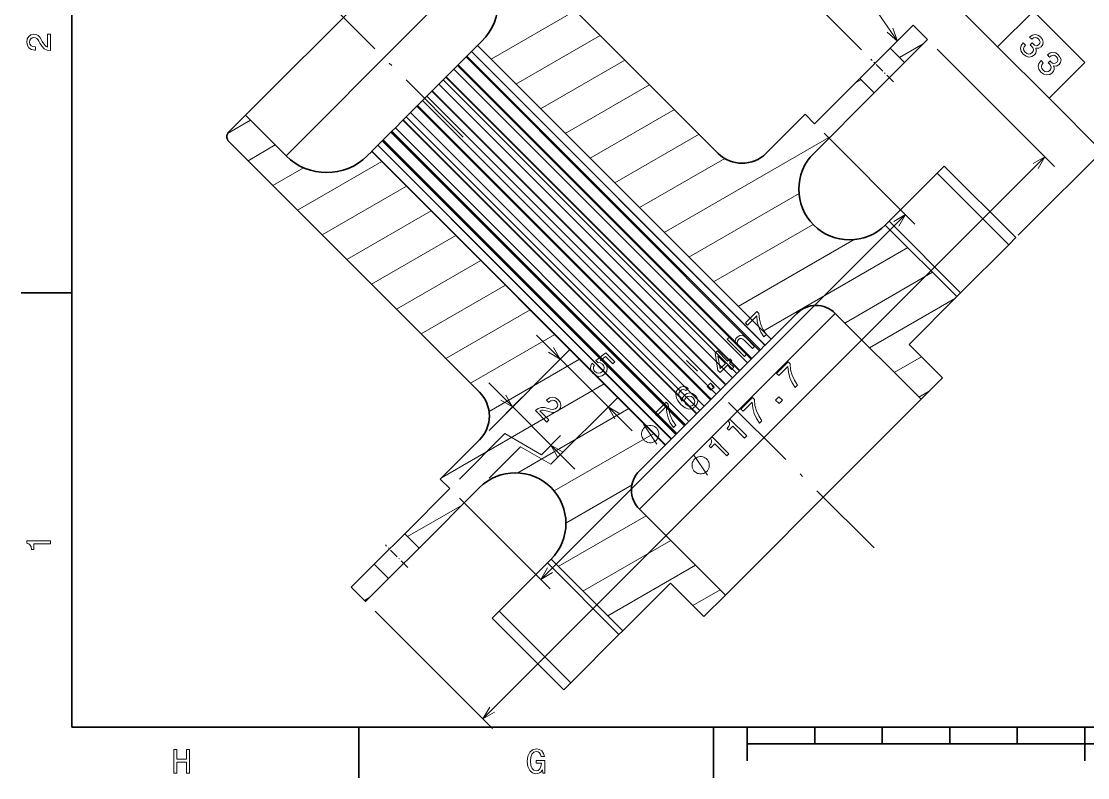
# Model space of a CAD drawing. Extents: x 0 to 420, y 0 to 297.
# Drawn here: x 2.5 to 160.4, y 2.5 to 114.5 of the extents above; entities that cross this region are included whole.
import ezdxf

# ---------------------------------------------------------------- set-up
doc = ezdxf.new("R2010")
doc.units = 0
doc.linetypes.add('DASHDOT', pattern=[18.5, 12, -3, 0.5, -3])

msp = doc.modelspace()

# ---------------------------------------------------------------- linework, layer by layer
at = {"color": 7, "lineweight": 35}
for p, q in [((10, 287), (10, 10)), ((105.706482, 94.944519), (68.583374, 132.067627)), ((54.279705, 119.178177), (35.702908, 100.601379)), ((113.530586, 67.413292), (70.043518, 110.90036)), ((70.050194, 110.907036), (113.537262, 67.419968)), ((111.846298, 65.729004), (68.359238, 109.21608)), ((111.951927, 65.834633), (68.464859, 109.321701)), ((111.98024, 65.862953), (68.493179, 109.350021)), ((112.638519, 66.521225), (69.151451, 110.008286)), ((112.648239, 66.530945), (69.161171, 110.018013)), ((110.043846, 63.926548), (66.556778, 107.41362)), ((110.576622, 64.459328), (67.089554, 107.946396)), ((110.653992, 64.536697), (67.166924, 108.023758)), ((110.698128, 64.580833), (67.21106, 108.067902)), ((108.443329, 62.326035), (64.956261, 105.813103)), ((108.871758, 62.754463), (65.384689, 106.241531)), ((108.927399, 62.810101), (65.440331, 106.297165)), ((107.816811, 61.69952), (64.329742, 105.186584)), ((105.383209, 59.265915), (61.896141, 102.752983)), ((106.042137, 59.924843), (62.555069, 103.411911)), ((106.779686, 60.662388), (63.292618, 104.14946)), ((106.841377, 60.724083), (63.354309, 104.211151)), ((104.582558, 58.465263), (61.09549, 101.952332)), ((104.644264, 58.52697), (61.1572, 102.014038)), ((102.495445, 56.378155), (59.008381, 99.865219)), ((102.551132, 56.433838), (59.064064, 99.920906)), ((102.981247, 56.863953), (59.494183, 100.351021)), ((103.608086, 57.490791), (60.121021, 100.977859)), ((100.722656, 54.605362), (57.235588, 98.09243)), ((100.766861, 54.64957), (57.279797, 98.136635)), ((100.846054, 54.72876), (57.358986, 98.215828)), ((101.37944, 55.26215), (57.892376, 98.749214)), ((70.351135, 59.589184), (33.228031, 96.712288)), ((99.437714, 53.320423), (55.950649, 96.807487)), ((99.466125, 53.348827), (55.979053, 96.835892)), ((99.574356, 53.457066), (56.087292, 96.94413)), ((54.388626, 95.245468), (97.875694, 51.7584)), ((97.882889, 51.765598), (54.395824, 95.252663)), ((98.766411, 52.649113), (55.279339, 96.136185)), ((98.77623, 52.658936), (55.289162, 96.146004)), ((125.343933, 48.113945), (106.767136, 29.537148)), ((10, 10), (410, 10)), ((110, 7.5), (310, 7.5))]:
    msp.add_line(p, q, dxfattribs=at)
at = {"color": 7, "lineweight": 13}
for p, q in [((126.91095, 110.297478), (80.837006, 156.371414)), ((60.290112, 113.16777), (41.713314, 94.590973)), ((138.127319, 110.394806), (155.502777, 93.019348)), ((97.708405, 83.248825), (122.420387, 97.516296)), ((70.862099, 11.207096), (154.088562, 94.433563)), ((79.416122, 31.856583), (133.439087, 85.879539)), ((112.349419, 68.607811), (133.800522, 80.992615)), ((78.785324, 68.023369), (92.952934, 53.855762)), ((64.709297, 46.876274), (88.831093, 60.803001)), ((112.616013, 60.841866), (94.039215, 42.265068)), ((54.900856, 27.168339), (72.276306, 9.792885))]:
    msp.add_line(p, q, dxfattribs=at)
at = {"color": 7, "linetype": 'DASHDOT', "lineweight": 13}
for p, q in [((67.956123, 97.339539), (38.451477, 126.844185)), ((128.784363, 36.511295), (101.013367, 64.282295))]:
    msp.add_line(p, q, dxfattribs=at)
at = {"color": 7, "lineweight": 13, "ltscale": 0.368211}
for p, q in [((70.704697, 123.582352), (60.290112, 113.16777)), ((123.030594, 71.256447), (112.616013, 60.841866))]:
    msp.add_line(p, q, dxfattribs=at)
at = {"color": 7, "lineweight": 13, "ltscale": 0.288901}
msp.add_line((132.239243, 111.577797), (125.71553, 121.116333), dxfattribs=at)
at = {"color": 7, "lineweight": 13, "ltscale": 0.277849}
msp.add_line((139.236542, 118.575089), (147.095306, 110.716324), dxfattribs=at)
at = {"color": 7, "lineweight": 13, "ltscale": 0.360421}
for p, q in [((72.086624, 108.870605), (84.571976, 116.079025)), ((75.74688, 105.21035), (88.232231, 112.41877)), ((79.407135, 101.550095), (91.892487, 108.758514)), ((83.06739, 97.889839), (95.552742, 105.098267)), ((86.727646, 94.229584), (99.21299, 101.438004)), ((90.387894, 90.569336), (102.873245, 97.777756)), ((43.403458, 86.536865), (55.888809, 93.745285)), ((47.063713, 82.87661), (59.549065, 90.085037)), ((50.723965, 79.216354), (63.209316, 86.424774)), ((54.38422, 75.556107), (66.869568, 82.764526)), ((58.044472, 71.895851), (70.529823, 79.104271)), ((61.704727, 68.235596), (74.190079, 75.444016)), ((65.364983, 64.57534), (77.850334, 71.78376)), ((69.025238, 60.915089), (81.51059, 68.123505))]:
    msp.add_line(p, q, dxfattribs=at)
at = {"color": 7, "lineweight": 35, "ltscale": 0.12}
for p, q in [((134.591797, 113.930344), (131.197678, 110.536224)), ((136.713104, 111.809021), (133.319, 108.414902)), ((54.759434, 34.097984), (51.365322, 30.703873)), ((56.880756, 31.976665), (53.486641, 28.58255))]:
    msp.add_line(p, q, dxfattribs=at)
at = {"color": 7, "lineweight": 35, "ltscale": 0.075}
for p, q in [((136.713104, 111.809021), (134.591797, 113.930344)), ((133.319, 108.414902), (131.197678, 110.536224)), ((128.793518, 103.88942), (126.672195, 106.010742)), ((61.406239, 36.502148), (59.28492, 38.623466)), ((56.880756, 31.976665), (54.759434, 34.097984)), ((53.486641, 28.58255), (51.365322, 30.703873))]:
    msp.add_line(p, q, dxfattribs=at)
at = {"color": 7, "lineweight": 35, "ltscale": 0.031196}
for p, q in [((70.043518, 110.90036), (69.161171, 110.018013)), ((113.530586, 67.413292), (112.648239, 66.530945))]:
    msp.add_line(p, q, dxfattribs=at)
at = {"color": 7, "lineweight": 35, "ltscale": 0.000236}
for p, q in [((70.050194, 110.907036), (70.043518, 110.90036)), ((113.530586, 67.413292), (113.537262, 67.419968))]:
    msp.add_line(p, q, dxfattribs=at)
at = {"color": 7, "lineweight": 35, "ltscale": 0.02314}
for p, q in [((70.704697, 111.561531), (70.050194, 110.907036)), ((54.388626, 95.245468), (53.734131, 94.590973))]:
    msp.add_line(p, q, dxfattribs=at)
at = {"color": 7, "lineweight": 13, "ltscale": 0.101083}
msp.add_line((132.57901, 109.154892), (136.080643, 111.176544), dxfattribs=at)
at = {"color": 7, "lineweight": 35, "ltscale": 0.040594}
for p, q in [((68.359238, 109.21608), (67.21106, 108.067902)), ((111.846298, 65.729004), (110.698128, 64.580833))]:
    msp.add_line(p, q, dxfattribs=at)
at = {"color": 7, "lineweight": 35, "ltscale": 0.003749}
msp.add_line((68.465271, 109.322113), (68.359238, 109.21608), dxfattribs=at)
at = {"color": 7, "lineweight": 35, "ltscale": 0.001001}
for p, q in [((68.493179, 109.350021), (68.464859, 109.321701)), ((111.951927, 65.834633), (111.98024, 65.862953))]:
    msp.add_line(p, q, dxfattribs=at)
at = {"color": 7, "lineweight": 35, "ltscale": 0.023617}
msp.add_line((69.161179, 110.018013), (68.493179, 109.350021), dxfattribs=at)
at = {"color": 7, "lineweight": 35, "ltscale": 0.000344}
for p, q in [((69.161171, 110.018013), (69.151451, 110.008286)), ((112.638519, 66.521225), (112.648239, 66.530945))]:
    msp.add_line(p, q, dxfattribs=at)
at = {"color": 7, "lineweight": 35, "ltscale": 0.136569}
for p, q in [((131.197678, 110.536224), (127.33493, 106.673485)), ((59.28492, 38.623466), (55.422176, 34.760727)), ((61.406239, 36.502148), (57.543495, 32.639404))]:
    msp.add_line(p, q, dxfattribs=at)
at = {"color": 7, "lineweight": 35, "ltscale": 0.039473}
msp.add_line((66.556778, 107.41362), (65.440331, 106.297165), dxfattribs=at)
at = {"color": 7, "lineweight": 35, "ltscale": 0.018836}
msp.add_line((67.089554, 107.946396), (66.556778, 107.41362), dxfattribs=at)
at = {"color": 7, "lineweight": 35, "ltscale": 0.002735}
for p, q in [((67.166924, 108.023758), (67.089554, 107.946396)), ((110.653992, 64.536697), (110.576622, 64.459328))]:
    msp.add_line(p, q, dxfattribs=at)
at = {"color": 7, "lineweight": 35, "ltscale": 0.001561}
msp.add_line((67.21106, 108.067902), (67.166924, 108.023758), dxfattribs=at)
at = {"color": 7, "linetype": 'DASHDOT', "lineweight": 13, "ltscale": 0.118118}
for p, q in [((131.666031, 105.542389), (128.325165, 108.883263)), ((59.753273, 33.629627), (56.412399, 36.970505))]:
    msp.add_line(p, q, dxfattribs=at)
at = {"color": 7, "lineweight": 35, "ltscale": 0.136568}
msp.add_line((133.319, 108.414902), (129.456253, 104.55217), dxfattribs=at)
at = {"color": 7, "lineweight": 35, "ltscale": 0.022151}
for p, q in [((64.956261, 105.813103), (64.329742, 105.186584)), ((107.816811, 61.69952), (108.443329, 62.326035))]:
    msp.add_line(p, q, dxfattribs=at)
at = {"color": 7, "lineweight": 35, "ltscale": 0.015147}
for p, q in [((65.384689, 106.241531), (64.956261, 105.813103)), ((108.871758, 62.754463), (108.443329, 62.326035))]:
    msp.add_line(p, q, dxfattribs=at)
at = {"color": 7, "lineweight": 35, "ltscale": 0.001967}
for p, q in [((65.440331, 106.297165), (65.384689, 106.241531)), ((108.871758, 62.754463), (108.927399, 62.810101))]:
    msp.add_line(p, q, dxfattribs=at)
at = {"color": 7, "lineweight": 35, "ltscale": 0.23625}
for p, q in [((126.672195, 106.010742), (119.990036, 99.328583)), ((65.967079, 45.305626), (59.28492, 38.623466))]:
    msp.add_line(p, q, dxfattribs=at)
at = {"color": 7, "lineweight": 13, "ltscale": 0.02305}
msp.add_line((126.042442, 105.380997), (126.840935, 105.842003), dxfattribs=at)
at = {"color": 7, "lineweight": 35, "ltscale": 0.023431}
for p, q in [((127.33493, 106.673485), (126.672195, 106.010742)), ((129.456253, 104.55217), (128.793518, 103.88942)), ((55.422176, 34.760727), (54.759434, 34.097984)), ((57.543495, 32.639404), (56.880756, 31.976665))]:
    msp.add_line(p, q, dxfattribs=at)
at = {"color": 7, "lineweight": 35, "ltscale": 0.034487}
for p, q in [((64.329742, 105.186584), (63.354309, 104.211151)), ((107.816811, 61.69952), (106.841377, 60.724083))]:
    msp.add_line(p, q, dxfattribs=at)
at = {"color": 7, "lineweight": 35, "ltscale": 0.026126}
for p, q in [((61.896141, 102.752983), (61.1572, 102.014038)), ((105.383209, 59.265915), (104.644264, 58.52697))]:
    msp.add_line(p, q, dxfattribs=at)
at = {"color": 7, "lineweight": 35, "ltscale": 0.023297}
for p, q in [((62.555069, 103.411911), (61.896141, 102.752983)), ((105.383209, 59.265915), (106.042137, 59.924843))]:
    msp.add_line(p, q, dxfattribs=at)
at = {"color": 7, "lineweight": 35, "ltscale": 0.026076}
for p, q in [((63.292618, 104.14946), (62.555069, 103.411911)), ((106.779686, 60.662388), (106.042137, 59.924843))]:
    msp.add_line(p, q, dxfattribs=at)
at = {"color": 7, "lineweight": 35, "ltscale": 0.002181}
for p, q in [((63.354309, 104.211151), (63.292618, 104.14946)), ((106.779686, 60.662388), (106.841377, 60.724083))]:
    msp.add_line(p, q, dxfattribs=at)
at = {"color": 7, "lineweight": 35, "ltscale": 0.31625}
for p, q in [((128.793518, 103.88942), (119.848618, 94.944519)), ((70.351135, 45.447048), (61.406239, 36.502148))]:
    msp.add_line(p, q, dxfattribs=at)
at = {"color": 7, "lineweight": 13, "ltscale": 0.27785}
msp.add_line((154.712296, 103.099335), (162.571075, 95.24057), dxfattribs=at)
at = {"color": 7, "lineweight": 35, "ltscale": 0.034453}
for p, q in [((61.09549, 101.952332), (60.121021, 100.977859)), ((104.582558, 58.465263), (103.608086, 57.490791))]:
    msp.add_line(p, q, dxfattribs=at)
at = {"color": 7, "lineweight": 35, "ltscale": 0.002182}
for p, q in [((61.1572, 102.014038), (61.09549, 101.952332)), ((104.582558, 58.465263), (104.644264, 58.52697))]:
    msp.add_line(p, q, dxfattribs=at)
at = {"color": 7, "lineweight": 13, "ltscale": 0.098461}
msp.add_line((33.046501, 97.877777), (36.457283, 99.847), dxfattribs=at)
at = {"color": 7, "lineweight": 35, "ltscale": 0.0875}
msp.add_line((35.702908, 100.601379), (33.228031, 98.126503), dxfattribs=at)
at = {"color": 7, "lineweight": 35, "ltscale": 0.2125}
msp.add_line((41.713314, 94.590973), (35.702908, 100.601379), dxfattribs=at)
msp.add_line((41.713314, 94.590973), (35.702908, 100.601379), dxfattribs=at)
at = {"color": 7, "lineweight": 35, "ltscale": 0.039457}
for p, q in [((59.008381, 99.865219), (57.892376, 98.749214)), ((102.495445, 56.378155), (101.37944, 55.26215))]:
    msp.add_line(p, q, dxfattribs=at)
at = {"color": 7, "lineweight": 35, "ltscale": 0.001969}
for p, q in [((59.064064, 99.920906), (59.008381, 99.865219)), ((102.495445, 56.378155), (102.551132, 56.433838))]:
    msp.add_line(p, q, dxfattribs=at)
at = {"color": 7, "lineweight": 35, "ltscale": 0.015207}
for p, q in [((59.494183, 100.351021), (59.064064, 99.920906)), ((102.981247, 56.863953), (102.551132, 56.433838))]:
    msp.add_line(p, q, dxfattribs=at)
at = {"color": 7, "lineweight": 35, "ltscale": 0.022162}
for p, q in [((60.121021, 100.977859), (59.494183, 100.351021)), ((102.981247, 56.863953), (103.608086, 57.490791))]:
    msp.add_line(p, q, dxfattribs=at)
at = {"color": 7, "lineweight": 35, "ltscale": 0.205}
for p, q in [((118.575821, 100.742798), (112.777542, 94.944519)), ((70.351135, 52.518116), (64.552864, 46.719841))]:
    msp.add_line(p, q, dxfattribs=at)
at = {"color": 7, "lineweight": 35, "ltscale": 0.05}
for p, q in [((119.990036, 99.328583), (118.575821, 100.742798)), ((65.967079, 45.305626), (64.552864, 46.719841))]:
    msp.add_line(p, q, dxfattribs=at)
at = {"color": 7, "lineweight": 35, "ltscale": 0.040598}
for p, q in [((57.235588, 98.09243), (56.087292, 96.94413)), ((100.722656, 54.605362), (99.574356, 53.457066))]:
    msp.add_line(p, q, dxfattribs=at)
at = {"color": 7, "lineweight": 35, "ltscale": 0.001563}
for p, q in [((57.279797, 98.136635), (57.235588, 98.09243)), ((100.722656, 54.605362), (100.766861, 54.64957))]:
    msp.add_line(p, q, dxfattribs=at)
at = {"color": 7, "lineweight": 35, "ltscale": 0.0028}
for p, q in [((57.358986, 98.215828), (57.279797, 98.136635)), ((100.846054, 54.72876), (100.766861, 54.64957))]:
    msp.add_line(p, q, dxfattribs=at)
at = {"color": 7, "lineweight": 35, "ltscale": 0.018858}
for p, q in [((57.892376, 98.749214), (57.358986, 98.215828)), ((100.846054, 54.72876), (101.37944, 55.26215))]:
    msp.add_line(p, q, dxfattribs=at)
at = {"color": 7, "lineweight": 35, "ltscale": 0.023387}
for p, q in [((55.950649, 96.807487), (55.289162, 96.146004)), ((99.437714, 53.320423), (98.77623, 52.658936))]:
    msp.add_line(p, q, dxfattribs=at)
at = {"color": 7, "lineweight": 35, "ltscale": 0.001004}
for p, q in [((55.979053, 96.835892), (55.950649, 96.807487)), ((99.437714, 53.320423), (99.466125, 53.348827))]:
    msp.add_line(p, q, dxfattribs=at)
at = {"color": 7, "lineweight": 35, "ltscale": 0.003829}
msp.add_line((56.087292, 96.94413), (55.978989, 96.835831), dxfattribs=at)
at = {"color": 7, "lineweight": 13, "ltscale": 0.475495}
msp.add_line((121.404251, 97.914368), (134.853287, 84.465332), dxfattribs=at)
at = {"color": 7, "lineweight": 13, "ltscale": 0.489198}
msp.add_line((150.148682, 82.818192), (163.985291, 96.654785), dxfattribs=at)
at = {"color": 7, "lineweight": 13, "ltscale": 0.116468}
msp.add_line((36.082951, 93.857376), (40.117538, 96.186745), dxfattribs=at)
at = {"color": 7, "lineweight": 35, "ltscale": 0.000254}
for p, q in [((54.395824, 95.252663), (54.388626, 95.245468)), ((97.875694, 51.7584), (97.882889, 51.765598))]:
    msp.add_line(p, q, dxfattribs=at)
at = {"color": 7, "lineweight": 35, "ltscale": 0.031237}
for p, q in [((55.279339, 96.136185), (54.395824, 95.252663)), ((98.766411, 52.649113), (97.882889, 51.765598))]:
    msp.add_line(p, q, dxfattribs=at)
at = {"color": 7, "lineweight": 35, "ltscale": 0.000347}
for p, q in [((55.289162, 96.146004), (55.279339, 96.136185)), ((98.766411, 52.649113), (98.77623, 52.658936))]:
    msp.add_line(p, q, dxfattribs=at)
at = {"color": 7, "lineweight": 13, "ltscale": 0.364299}
msp.add_line((94.048149, 86.909081), (106.667839, 94.195061), dxfattribs=at)
at = {"color": 7, "lineweight": 13, "ltscale": 0.131406}
msp.add_line((39.743202, 90.197121), (44.295238, 92.825241), dxfattribs=at)
at = {"color": 7, "lineweight": 35, "ltscale": 0.251794}
for p, q in [((138.127869, 92.010574), (131.006073, 84.888771)), ((148.734467, 81.403976), (141.612671, 74.282166)), ((80.406891, 34.289597), (73.28508, 27.167789)), ((91.013496, 23.682995), (83.891685, 16.561188))]:
    msp.add_line(p, q, dxfattribs=at)
at = {"color": 7, "lineweight": 35, "ltscale": 0.037614}
for p, q in [((139.191757, 93.074463), (138.127869, 92.010574)), ((149.79837, 82.467865), (148.734467, 81.403976)), ((73.28508, 27.167789), (72.221199, 26.103901)), ((83.891685, 16.561188), (82.827797, 15.497299))]:
    msp.add_line(p, q, dxfattribs=at)
at = {"color": 7, "lineweight": 13, "ltscale": 0.375}
for p, q in [((138.127869, 92.010574), (148.734467, 81.403976)), ((131.006073, 84.888771), (141.612671, 74.282166)), ((80.406891, 34.289597), (91.013496, 23.682995)), ((73.28508, 27.167789), (83.891685, 16.561188))]:
    msp.add_line(p, q, dxfattribs=at)
at = {"color": 7, "lineweight": 35, "ltscale": 0.375}
for p, q in [((149.79837, 82.467865), (139.191757, 93.074463)), ((141.061813, 73.731323), (130.455215, 84.337921)), ((91.564346, 24.233845), (80.957741, 34.840446)), ((82.827797, 15.497299), (72.221199, 26.103901))]:
    msp.add_line(p, q, dxfattribs=at)
at = {"color": 7, "lineweight": 13, "ltscale": 0.470893}
msp.add_line((101.36866, 79.58857), (117.68087, 89.006432), dxfattribs=at)
at = {"color": 7, "lineweight": 13, "ltscale": 0.425179}
msp.add_line((105.028915, 75.928314), (119.757553, 84.4319), dxfattribs=at)
at = {"color": 7, "lineweight": 35, "ltscale": 0.019921}
for p, q in [((131.006073, 84.888771), (130.442627, 84.32534)), ((80.970337, 34.853039), (80.406891, 34.289597))]:
    msp.add_line(p, q, dxfattribs=at)
at = {"color": 7, "lineweight": 13, "ltscale": 0.495355}
msp.add_line((108.689163, 72.268066), (125.848747, 82.175156), dxfattribs=at)
at = {"color": 7, "lineweight": 13, "ltscale": 0.375288}
for p, q in [((124.460434, 69.826607), (137.460785, 77.332359)), ((82.021004, 33.777184), (95.021347, 41.282936)), ((85.681259, 30.116928), (98.681602, 37.622681)), ((89.341515, 26.456673), (102.341858, 33.962425))]:
    msp.add_line(p, q, dxfattribs=at)
at = {"color": 7, "lineweight": 35, "ltscale": 0.1875}
for p, q in [((10, 74.300003), (2.5, 74.300003)), ((52.5, 10), (52.5, 2.5)), ((105, 10), (105, 2.5))]:
    msp.add_line(p, q, dxfattribs=at)
at = {"color": 7, "lineweight": 35, "ltscale": 0.019475}
msp.add_line((141.612671, 74.282166), (141.061844, 73.731339), dxfattribs=at)
at = {"color": 7, "lineweight": 13, "ltscale": 0.367198}
msp.add_line((128.120697, 66.166351), (140.84082, 73.510323), dxfattribs=at)
at = {"color": 7, "lineweight": 35, "ltscale": 0.25}
for p, q in [((141.061813, 73.731323), (133.990753, 66.660248)), ((98.635406, 31.304913), (91.564346, 24.233845))]:
    msp.add_line(p, q, dxfattribs=at)
at = {"color": 7, "lineweight": 35, "ltscale": 0.13564}
for p, q in [((117.373741, 71.256447), (113.537262, 67.419968)), ((97.875694, 51.7584), (94.039215, 47.921921))]:
    msp.add_line(p, q, dxfattribs=at)
at = {"color": 7, "lineweight": 35, "ltscale": 0.45}
for p, q in [((135.758514, 58.528522), (123.030594, 71.256447)), ((135.758514, 58.528522), (123.030594, 71.256447)), ((106.767136, 29.537148), (94.039215, 42.265068)), ((106.767136, 29.537148), (94.039215, 42.265068))]:
    msp.add_line(p, q, dxfattribs=at)
at = {"color": 7, "lineweight": 35, "ltscale": 0.023274}
msp.add_line((112.638519, 66.521225), (111.98024, 65.862953), dxfattribs=at)
at = {"color": 7, "lineweight": 35, "ltscale": 0.175}
for p, q in [((138.940491, 61.710503), (133.990753, 66.660255)), ((103.585159, 26.355164), (98.635406, 31.304913))]:
    msp.add_line(p, q, dxfattribs=at)
at = {"color": 7, "lineweight": 13, "ltscale": 0.423194}
msp.add_line((71.76535, 53.932327), (83.735077, 65.902054), dxfattribs=at)
at = {"color": 7, "lineweight": 35, "ltscale": 0.003737}
msp.add_line((111.846298, 65.729004), (111.951996, 65.834694), dxfattribs=at)
at = {"color": 7, "lineweight": 13, "ltscale": 0.116469}
for p, q in [((131.780945, 62.506096), (135.815536, 64.835464)), ((101.967522, 27.972801), (106.002113, 30.302174))]:
    msp.add_line(p, q, dxfattribs=at)
at = {"color": 7, "lineweight": 13, "ltscale": 0.386879}
msp.add_line((71.768967, 56.725677), (85.170837, 64.463257), dxfattribs=at)
at = {"color": 7, "lineweight": 35, "ltscale": 0.039472}
msp.add_line((110.043846, 63.926548), (108.927399, 62.810101), dxfattribs=at)
at = {"color": 7, "lineweight": 35, "ltscale": 0.018837}
msp.add_line((110.043846, 63.926548), (110.576622, 64.459328), dxfattribs=at)
at = {"color": 7, "lineweight": 35, "ltscale": 0.00156}
msp.add_line((110.653992, 64.536697), (110.698128, 64.580833), dxfattribs=at)
at = {"color": 7, "lineweight": 35, "ltscale": 0.1125}
for p, q in [((138.940491, 61.710503), (135.758514, 58.528522)), ((106.767136, 29.537144), (103.585159, 26.355164))]:
    msp.add_line(p, q, dxfattribs=at)
at = {"color": 7, "lineweight": 13, "ltscale": 0.450901}
msp.add_line((71.714256, 60.952305), (84.467651, 48.19891), dxfattribs=at)
at = {"color": 7, "lineweight": 13, "ltscale": 0.173194}
msp.add_line((71.76535, 53.932327), (76.664001, 58.830982), dxfattribs=at)
at = {"color": 7, "lineweight": 13, "ltscale": 0.35}
msp.add_line((80.932121, 48.906013), (90.831612, 58.805511), dxfattribs=at)
at = {"color": 7, "lineweight": 35, "ltscale": 0.368211}
msp.add_line((135.758514, 58.528522), (125.343933, 48.113945), dxfattribs=at)
at = {"color": 7, "lineweight": 13, "ltscale": 0.043347}
msp.add_line((135.441193, 58.84584), (136.942764, 59.712772), dxfattribs=at)
at = {"color": 7, "lineweight": 13, "ltscale": 0.475466}
msp.add_line((76.020737, 47.633438), (92.491348, 57.142746), dxfattribs=at)
at = {"color": 7, "lineweight": 13, "ltscale": 0.23776}
msp.add_line((67.381287, 46.719841), (74.106155, 53.444702), dxfattribs=at)
at = {"color": 7, "lineweight": 13, "ltscale": 0.156224}
msp.add_line((74.106155, 53.444702), (79.517906, 50.320229), dxfattribs=at)
at = {"color": 7, "lineweight": 13, "ltscale": 0.1}
msp.add_line((79.517906, 50.320229), (82.346329, 53.148659), dxfattribs=at)
at = {"color": 7, "lineweight": 13, "ltscale": 0.425911}
msp.add_line((81.397614, 44.964272), (96.151604, 53.482491), dxfattribs=at)
at = {"color": 7, "lineweight": 35, "ltscale": 0.003827}
msp.add_line((99.466118, 53.348824), (99.574356, 53.457066), dxfattribs=at)
at = {"color": 7, "lineweight": 13, "ltscale": 0.164459}
msp.add_line((71.76535, 46.861259), (76.416946, 51.512856), dxfattribs=at)
at = {"color": 7, "lineweight": 13, "ltscale": 0.130342}
msp.add_line((76.416946, 51.512856), (80.932121, 48.906013), dxfattribs=at)
at = {"color": 7, "lineweight": 13, "ltscale": 0.282557}
msp.add_line((83.15361, 40.204594), (92.941658, 45.855728), dxfattribs=at)
at = {"color": 7, "lineweight": 13, "ltscale": 0.233273}
msp.add_line((59.698563, 38.209824), (67.779366, 42.875275), dxfattribs=at)
at = {"color": 7, "lineweight": 13, "ltscale": 0.475496}
msp.add_line((67.381287, 43.891411), (80.830338, 30.442371), dxfattribs=at)
at = {"color": 7, "lineweight": 13, "ltscale": 0.02315}
msp.add_line((53.317173, 28.752022), (54.119114, 29.215023), dxfattribs=at)
at = {"color": 7, "lineweight": 35, "ltscale": 0.019476}
msp.add_line((91.564354, 24.233856), (91.013496, 23.682995), dxfattribs=at)
at = {"color": 7, "lineweight": 35, "ltscale": 0.125}
for p, q in [((110, 10), (110, 5)), ((160, 10), (160, 5))]:
    msp.add_line(p, q, dxfattribs=at)
at = {"color": 7, "lineweight": 35, "ltscale": 0.0625}
for p, q in [((120, 10), (120, 7.5)), ((130, 10), (130, 7.5)), ((140, 10), (140, 7.5)), ((150, 10), (150, 7.5))]:
    msp.add_line(p, q, dxfattribs=at)
at = {"color": 7, "lineweight": 13}
for points in [[(152.398621, 116.019623), (147.095306, 110.716324), (154.712296, 103.099335), (160.015594, 108.402641)], [(6.833213, 110.169449), (6.833213, 112.575073), (6.399496, 112.575073), (6.399496, 110.673775), (6.162464, 110.779686), (5.965778, 110.961243), (5.607709, 111.521034), (5.456412, 111.818588), (5.239553, 112.151443), (4.987392, 112.388474), (4.689842, 112.524643), (4.351945, 112.575073), (3.928314, 112.489334), (3.595461, 112.252304), (3.383646, 111.889191), (3.307997, 111.420174), (3.393732, 110.93602), (3.630764, 110.567871), (4.009006, 110.330833), (4.508286, 110.250145), (4.578891, 110.250145), (4.578891, 110.709076), (4.538545, 110.709076), (4.195605, 110.754463), (3.943444, 110.890633), (3.782061, 111.107491), (3.726585, 111.394958), (3.777017, 111.687462), (3.903098, 111.90432), (4.099784, 112.045532), (4.346902, 112.095963), (4.578891, 112.060661), (4.775577, 111.964844), (4.947046, 111.803459), (5.098343, 111.581558), (5.259727, 111.284004), (5.572406, 110.789772), (5.90526, 110.441788), (6.308718, 110.235016), (6.818084, 110.169449)], [(150.875885, 111.319), (150.850922, 111.294037), (150.565643, 110.89463), (150.476486, 110.470261), (150.57634, 110.042328), (150.865189, 109.632233), (151.296692, 109.321976), (151.73175, 109.200729), (152.159683, 109.272049), (152.54483, 109.528809), (152.7267, 109.767746), (152.819412, 110.017365), (152.822983, 110.277695), (152.748093, 110.545151), (153.172455, 110.50592), (153.561157, 110.730591), (153.785828, 111.062241), (153.84288, 111.42598), (153.725204, 111.807556), (153.429214, 112.196259), (153.051208, 112.460144), (152.648239, 112.549301), (152.238144, 112.460144), (151.852997, 112.181992), (151.828033, 112.157028), (152.145416, 111.839645), (152.402176, 112.039352), (152.658936, 112.110672), (152.908569, 112.060745), (153.154633, 111.886002), (153.311539, 111.672043), (153.372162, 111.461639), (153.332932, 111.258369), (153.200989, 111.062241), (152.994156, 110.919586), (152.790894, 110.887497), (152.569794, 110.96595), (152.345123, 111.147827), (152.20961, 111.290466), (151.927887, 111.008743), (152.109756, 110.841141), (152.302338, 110.584381), (152.384354, 110.331184), (152.345123, 110.092255), (152.198914, 109.874725), (151.95285, 109.707123), (151.696091, 109.657196), (151.43576, 109.724945), (151.186142, 109.910385), (150.997131, 110.170715), (150.940079, 110.441734), (151.007843, 110.716324), (151.203979, 110.990913)], [(153.517654, 108.677231), (153.492691, 108.652267), (153.207397, 108.252861), (153.118256, 107.828491), (153.218109, 107.400558), (153.506958, 106.990463), (153.938446, 106.680206), (154.37352, 106.55896), (154.801453, 106.63028), (155.186584, 106.887039), (155.368469, 107.125977), (155.461182, 107.375595), (155.464752, 107.635925), (155.389862, 107.903381), (155.814224, 107.864151), (156.202927, 108.088821), (156.427597, 108.420471), (156.48465, 108.78421), (156.366974, 109.165787), (156.070984, 109.554489), (155.692978, 109.818375), (155.290009, 109.907532), (154.879913, 109.818375), (154.494766, 109.540222), (154.469803, 109.515259), (154.787186, 109.197876), (155.043945, 109.397583), (155.300705, 109.468903), (155.550323, 109.418976), (155.796387, 109.244232), (155.953308, 109.030273), (156.013916, 108.81987), (155.974701, 108.6166), (155.842743, 108.420471), (155.635925, 108.277817), (155.432648, 108.245728), (155.211548, 108.324181), (154.986893, 108.506058), (154.851379, 108.648697), (154.569656, 108.366974), (154.751526, 108.199371), (154.944092, 107.942612), (155.026123, 107.689415), (154.986893, 107.450485), (154.840683, 107.232956), (154.59462, 107.065353), (154.33786, 107.015427), (154.07753, 107.083176), (153.827911, 107.268616), (153.638901, 107.528946), (153.581848, 107.799965), (153.649597, 108.074554), (153.845734, 108.349144)], [(112.489189, 67.75808), (112.849365, 68.118256), (112.378639, 68.824341), (112.036293, 69.58036), (111.818764, 70.382729), (111.722481, 71.242157), (111.426491, 71.538147), (109.729027, 69.840683), (110.053543, 69.516167), (111.408661, 70.871284), (111.497818, 69.997589), (111.704651, 69.198784), (112.03273, 68.457031)], [(109.604927, 64.873817), (109.918747, 65.187637), (108.813255, 66.293121), (108.592155, 66.578415), (108.510132, 66.867264), (108.556496, 67.141861), (108.727669, 67.398613), (108.934502, 67.534126), (109.137772, 67.54483), (109.351738, 67.437843), (109.583534, 67.241707), (110.778175, 66.047066), (111.091995, 66.360878), (109.83316, 67.619713), (109.565704, 67.858643), (109.291107, 68.004852), (108.888138, 67.987022), (108.492302, 67.7267), (108.338959, 67.52343), (108.253372, 67.30233), (108.231979, 67.066971), (108.281906, 66.824471), (107.358284, 67.748093), (107.044464, 67.43428)], [(87.044418, 63.883636), (86.830452, 63.512764), (86.776962, 63.109795), (86.891075, 62.710392), (87.165665, 62.328819), (87.590027, 62.032829), (88.046494, 61.92585), (88.502953, 62.0257), (88.927315, 62.314552), (89.198341, 62.706825), (89.287491, 63.138321), (89.187645, 63.573387), (88.902351, 63.979923), (88.592102, 64.20459), (88.267586, 64.293739), (89.034302, 64.860748), (90.118393, 63.776653), (90.410812, 64.069077), (89.087791, 65.392097), (87.57933, 64.275909), (87.864616, 63.99062), (88.239059, 63.951393), (88.563576, 63.748127), (88.752579, 63.480667), (88.813202, 63.191814), (88.749008, 62.906525), (88.563576, 62.642635), (88.299683, 62.457199), (88.010826, 62.396576), (87.72554, 62.460762), (87.461647, 62.646202), (87.297607, 62.860168), (87.233421, 63.088398), (87.254814, 63.323761), (87.37606, 63.551991)], [(107.685349, 62.954239), (108.006294, 63.275185), (107.392929, 63.888557), (107.745972, 64.2416), (107.460686, 64.526886), (107.107635, 64.173843), (105.584915, 65.696571), (105.260399, 65.372055), (105.670502, 62.793762), (105.984314, 62.479946), (107.071976, 63.567608)], [(105.998581, 63.064785), (105.677635, 64.961952), (106.78669, 63.852894)], [(117.10997, 60.283398), (117.470146, 60.643574), (116.99942, 61.349663), (116.657074, 62.105675), (116.439545, 62.908051), (116.343262, 63.767479), (116.047272, 64.063461), (114.349808, 62.366001), (114.674324, 62.041485), (116.029442, 63.396606), (116.118591, 62.522911), (116.325432, 61.724102), (116.653511, 60.982353)], [(101.253525, 60.138443), (100.896919, 60.359543), (100.526047, 60.416599), (100.148033, 60.309616), (99.787857, 60.04216), (99.602425, 59.806797), (99.488312, 59.557171), (99.438385, 59.286148), (99.459778, 58.993725), (99.548935, 58.690605), (99.709404, 58.373222), (99.9412, 58.041576), (100.244324, 57.70993), (100.807762, 57.260601), (101.349815, 57.068031), (101.852631, 57.128654), (102.31266, 57.438904), (102.594383, 57.849007), (102.690666, 58.280506), (102.597946, 58.715569), (102.323357, 59.111408), (101.923958, 59.389565), (101.499588, 59.485847), (101.082352, 59.396694), (100.711479, 59.139935), (100.444023, 58.729836), (100.394096, 58.273373), (100.055321, 58.719135), (99.887711, 59.114975), (99.894844, 59.457321), (100.080284, 59.75687), (100.287117, 59.906647), (100.497513, 59.96727), (100.711479, 59.93161), (100.925446, 59.810364)], [(104.601379, 59.870274), (105.093506, 60.362396), (104.562157, 60.893745), (104.070038, 60.401623)], [(78.63504, 56.859947), (80.336067, 55.15892), (80.642754, 55.465603), (79.298332, 56.810024), (79.540833, 56.90274), (79.808289, 56.913441), (80.457321, 56.770798), (80.774704, 56.667381), (81.163406, 56.585358), (81.509315, 56.596058), (81.816002, 56.710175), (82.090591, 56.913441), (82.329521, 57.273617), (82.397278, 57.676586), (82.290291, 58.083122), (82.012138, 58.468262), (81.609169, 58.749981), (81.181236, 58.842701), (80.74617, 58.742851), (80.336067, 58.446861), (80.286148, 58.396938), (80.610657, 58.072422), (80.639191, 58.100952), (80.91378, 58.311352), (81.18837, 58.393372), (81.455826, 58.354145), (81.698318, 58.190102), (81.869492, 57.947609), (81.933685, 57.705116), (81.894455, 57.466187), (81.755379, 57.255787), (81.566376, 57.116707), (81.359543, 57.045387), (81.124176, 57.038254), (80.860291, 57.088181), (80.535774, 57.184464), (79.965195, 57.312843), (79.483772, 57.32354), (79.052277, 57.184464), (78.645737, 56.870647)], [(101.98101, 58.761929), (102.166451, 58.498039), (102.23777, 58.227013), (102.191414, 57.952423), (102.027374, 57.717064), (101.781311, 57.542324), (101.510284, 57.492397), (101.235695, 57.560154), (100.978935, 57.752724), (100.793503, 58.009483), (100.725746, 58.276939), (100.782806, 58.547962), (100.964676, 58.808289), (101.196472, 58.961632), (101.453232, 59.011559), (101.720688, 58.943802)], [(111.826439, 54.999863), (112.186615, 55.360039), (111.715889, 56.066128), (111.373543, 56.82214), (111.156006, 57.624512), (111.059723, 58.483944), (110.763741, 58.77993), (109.066277, 57.082466), (109.390793, 56.75795), (110.745911, 58.113068), (110.83506, 57.239376), (111.041893, 56.440567), (111.36998, 55.698818)], [(114.717834, 57.891258), (115.209953, 58.383381), (114.678604, 58.91473), (114.186478, 58.422607)], [(99.068222, 54.337112), (99.428398, 54.697289), (98.957672, 55.403374), (98.615326, 56.159389), (98.397797, 56.961761), (98.301506, 57.82119), (98.005524, 58.11718), (96.30806, 56.419716), (96.632576, 56.0952), (97.987694, 57.450317), (98.076843, 56.576622), (98.283676, 55.777817), (98.611763, 55.036068)], [(109.616165, 52.789597), (109.940681, 53.114109), (107.447983, 55.606812), (107.205482, 55.364319), (107.358826, 55.082596), (107.376656, 54.808006), (107.266106, 54.526283), (107.023613, 54.226734), (107.27681, 53.973541), (107.854515, 54.551247)], [(96.545967, 54.289734), (96.46347, 54.372231), (96.257233, 54.495972), (96.092239, 54.578468), (95.968498, 54.619717), (95.76226, 54.660965), (95.514771, 54.660965), (95.308533, 54.619717), (95.184792, 54.578468), (95.019798, 54.495972), (94.81356, 54.372231), (94.731064, 54.289734), (94.648567, 54.207237), (94.524826, 54.000999), (94.442329, 53.836006), (94.401077, 53.712265), (94.359833, 53.506023), (94.359833, 53.258537), (94.401077, 53.052296), (94.442329, 52.928551), (94.524826, 52.763561), (94.648567, 52.55732), (94.731064, 52.474823), (94.81356, 52.39233), (95.019798, 52.268585), (95.184792, 52.186089), (95.308533, 52.144844), (95.514771, 52.103592), (95.76226, 52.103592), (95.968498, 52.144844), (96.092239, 52.186089), (96.257233, 52.268585), (96.46347, 52.39233), (96.545967, 52.474823), (96.628464, 52.55732), (96.752213, 52.763561), (96.834702, 52.928551), (96.875954, 53.052296), (96.917198, 53.258537), (96.917198, 53.506023), (96.875954, 53.712265), (96.834702, 53.836006), (96.752213, 54.000999), (96.628464, 54.207237)], [(106.974403, 50.147827), (107.298912, 50.472343), (104.806213, 52.965046), (104.563713, 52.722549), (104.717056, 52.44083), (104.734886, 52.166237), (104.624344, 51.884518), (104.381844, 51.584965), (104.63504, 51.331772), (105.212746, 51.909481)], [(104.020653, 49.668953), (103.938156, 49.75145), (103.731918, 49.875191), (103.566925, 49.957687), (103.443176, 49.998936), (103.236938, 50.040184), (102.989456, 50.040184), (102.783211, 49.998936), (102.65947, 49.957687), (102.494476, 49.875191), (102.288239, 49.75145), (102.205742, 49.668953), (102.123245, 49.586456), (101.999504, 49.380219), (101.917007, 49.215225), (101.875763, 49.091484), (101.834511, 48.885242), (101.834511, 48.637756), (101.875763, 48.431515), (101.917007, 48.30777), (101.999504, 48.14278), (102.123245, 47.936539), (102.205742, 47.854042), (102.288239, 47.771549), (102.494476, 47.647804), (102.65947, 47.565308), (102.783211, 47.524063), (102.989456, 47.482811), (103.236938, 47.482811), (103.443176, 47.524063), (103.566925, 47.565308), (103.731918, 47.647804), (103.938156, 47.771549), (104.020653, 47.854042), (104.103149, 47.936539), (104.226891, 48.14278), (104.309387, 48.30777), (104.350632, 48.431515), (104.391884, 48.637756), (104.391884, 48.885242), (104.350632, 49.091484), (104.309387, 49.215225), (104.226891, 49.380219), (104.103149, 49.586456)], [(6.833213, 37.109222), (6.833213, 37.568153), (3.307997, 37.568153), (3.307997, 37.225216), (3.615634, 37.134438), (3.822406, 36.952881), (3.943444, 36.675503), (3.98379, 36.292217), (4.341859, 36.292217), (4.341859, 37.109222)], [(25.079971, 3.166787), (25.548992, 3.166787), (25.548992, 4.810879), (26.95101, 4.810879), (26.95101, 3.166787), (27.414986, 3.166787), (27.414986, 6.666787), (26.95101, 6.666787), (26.95101, 5.239553), (25.548992, 5.239553), (25.548992, 6.666787), (25.079971, 6.666787)], [(79.672913, 3.635807), (79.758644, 3.166787), (80.010803, 3.166787), (80.010803, 5.057997), (78.734871, 5.057997), (78.734871, 4.629323), (79.521614, 4.629323), (79.521614, 4.599063), (79.46109, 4.135087), (79.299713, 3.792147), (79.052589, 3.575288), (78.744957, 3.504683), (78.402016, 3.595461), (78.134727, 3.867795), (77.963257, 4.316643), (77.902733, 4.931916), (77.958214, 5.542147), (78.129684, 5.990994), (78.402016, 6.263329), (78.770172, 6.35915), (79.022331, 6.308718), (79.229103, 6.167507), (79.380402, 5.930475), (79.466141, 5.612752), (79.965416, 5.612752), (79.83429, 6.096902), (79.587173, 6.460014), (79.239189, 6.681916), (78.80043, 6.762608), (78.225502, 6.636527), (77.791786, 6.268372), (77.514404, 5.6884), (77.418587, 4.916787), (77.514404, 4.14013), (77.791786, 3.560158), (78.200287, 3.192003), (78.714699, 3.070965), (79.002159, 3.111311), (79.259361, 3.212176), (79.48127, 3.388689)]]:
    msp.add_lwpolyline(points, close=True, dxfattribs=at)
for points in [[(130.72139, 112.88015), (132.239243, 111.577797), (131.575928, 113.464592)], [(153.088562, 92.701515), (154.088562, 94.433563), (152.356506, 93.433563)], [(132.439087, 84.147491), (133.439087, 85.879539), (131.707031, 84.879539)], [(80.588806, 65.487839), (82.320862, 64.487839), (81.320862, 66.219887)], [(73.517746, 58.416771), (75.249794, 57.416771), (74.249794, 59.148819)], [(91.149452, 56.391296), (89.417404, 57.391296), (90.417404, 55.659248)], [(96.628464, 51.897354), (94.648567, 54.867203)], [(82.664169, 50.734444), (80.932121, 51.734444), (81.932121, 50.002392)], [(104.103149, 47.276573), (102.123245, 50.246422)], [(80.416122, 33.588634), (79.416122, 31.856583), (81.14817, 32.856583)], [(71.862099, 12.939148), (70.862099, 11.207096), (72.594147, 12.207096)]]:
    msp.add_lwpolyline(points, dxfattribs=at)
at = {"color": 7, "lineweight": 35}
for centre, radius, start, end in [((64.694283, 117.571945), 8.500003, 315.000019, 44.999977), ((33.935139, 97.419395), 1, 134.999987, 225), ((109.242012, 98.480057), 5.000002, 225.000013, 314.999975), ((125.151917, 89.64122), 7.499999, 135.000014, 314.999992), ((47.723721, 100.601379), 8.500003, 225.000027, 314.999982), ((120.202164, 68.428017), 4.000001, 45.000018, 134.999973), ((66.815605, 56.05365), 5.000002, 315.000023, 44.999981), ((75.654442, 40.143745), 7.499999, 315.000006, 134.999987), ((96.867645, 45.093494), 4.000001, 135.000028, 224.999986)]:
    msp.add_arc(centre, radius, start, end, dxfattribs=at)

doc.saveas('drawing.dxf')
